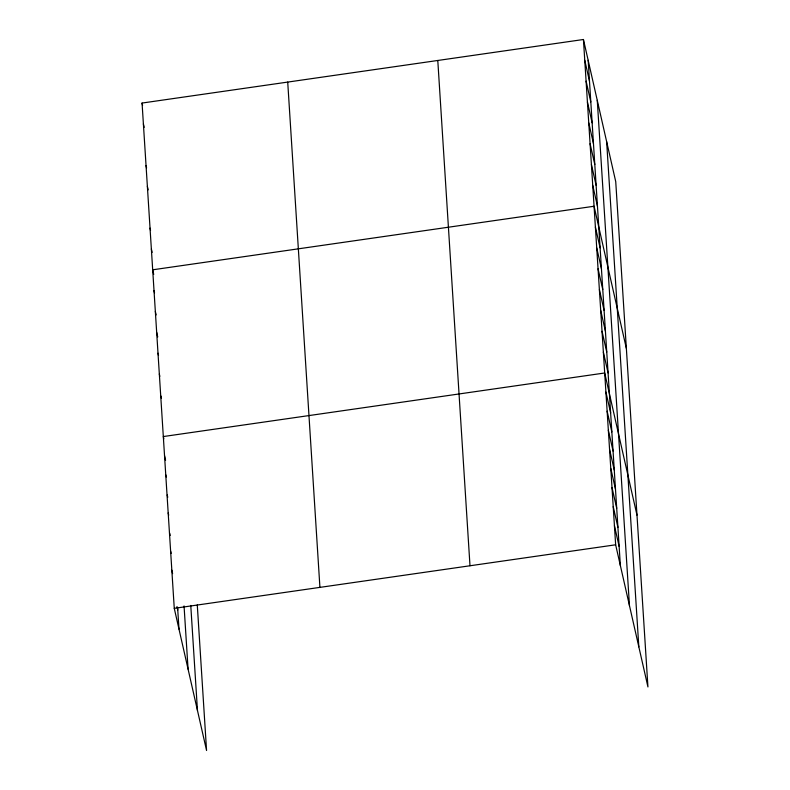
<?xml version="1.0" encoding="UTF-8"?>
<svg xmlns="http://www.w3.org/2000/svg" width="790" height="790" viewBox="0 0 790 790"><rect width="100%" height="100%" fill="white"/><g stroke="black" fill="none" stroke-linecap="round" stroke-linejoin="round"><path stroke-width="1.19" d="M197.283 604.952L206.565 750.5L174.264 608.349L142.062 103.056L583.435 39.5L615.736 181.651L647.938 686.945L615.647 544.794L583.435 39.5M174.264 608.349L615.647 544.794M584.768 60.346L589.488 81.103M586.101 81.182L590.811 101.95M587.424 102.028L592.144 122.796M588.757 122.875L593.468 143.632M590.081 143.721L594.801 164.478M591.414 164.557L596.124 185.324M592.737 185.403L597.457 206.17M626.361 348.4L594.07 206.249L152.687 269.805L153.734 274.416M595.393 227.086L600.114 247.853M596.726 247.932L601.437 268.699M598.05 268.778L602.77 289.535M599.383 289.624L604.093 310.381M600.706 310.46L605.426 331.227M602.039 331.306L606.75 352.073M603.363 352.152L608.083 372.91M636.987 515.149L604.696 372.989L163.313 436.554L163.836 438.855M605.91 392.087L610.631 412.844M607.125 411.175L611.845 431.933M608.34 430.264L613.06 451.021M609.564 449.352L614.274 470.109M610.779 468.44L615.489 489.198M611.993 487.529L616.713 508.286M613.208 506.617L617.928 527.374M614.423 525.706L619.143 546.463M142.062 103.056L142.585 105.366M143.385 123.902L144.175 127.358M146.041 165.584L146.575 167.895M147.375 186.43L148.165 189.886M150.031 228.113L150.554 230.423M151.364 248.959L152.144 252.415M154.02 290.651L154.544 292.952M155.344 311.487L156.134 314.953M156.677 332.333L157.724 336.945M158 353.179L158.523 355.48M159.333 374.016L159.857 376.326M160.923 396.017L161.446 398.328M164.527 455.642L165.584 460.254M165.752 474.731L166.275 477.032M167.223 494.965L167.747 497.275M168.181 512.908L168.705 515.208M169.662 533.151L170.186 535.452M170.61 551.084L171.144 553.385M171.835 570.173L172.615 573.629M176.98 606.562L177.77 610.018M606.631 141.598L638.833 646.882M597.26 100.32L629.462 605.614M588.155 60.267L620.357 565.551M437.788 60.475L469.991 565.768M287.718 82.081L319.92 587.375M190.765 605.456L197.461 710.437M184.05 605.94L188.079 669.169M177.612 607.638L178.984 629.117"/></g></svg>
